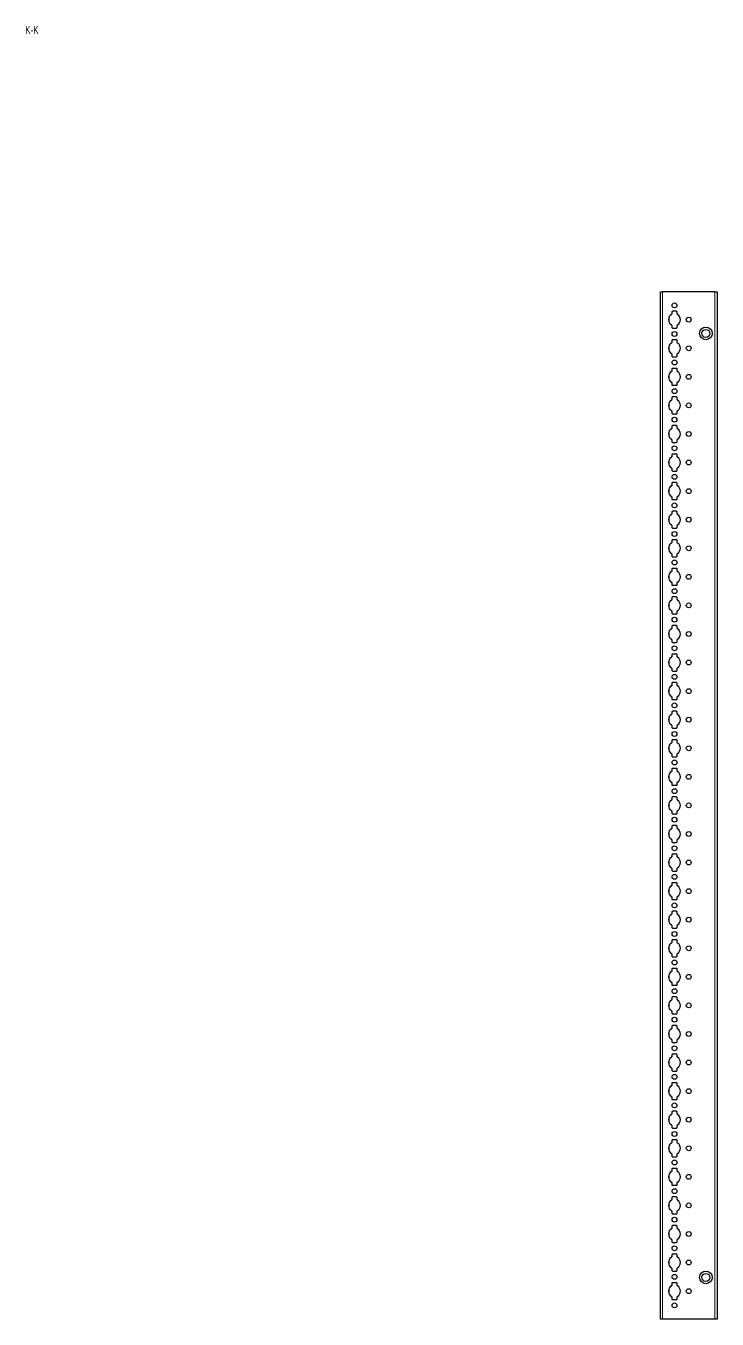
# Model space of a CAD drawing. Header units: millimetres. Extents: x -199 to 4567, y -2047 to 1507.
# Drawn here: x 3962 to 4567, y -852 to 280 of the extents above; entities that cross this region are included whole.
import ezdxf

# ---------------------------------------------------------------- set-up
doc = ezdxf.new("R2010")
doc.units = ezdxf.units.MM
doc.layers.add('FORMAT', color=7, linetype='Continuous')
doc.styles.add('SLDTEXTSTYLE0', font='TXT', dxfattribs={"width": 0.75})

msp = doc.modelspace()

# ---------------------------------------------------------------- linework, layer by layer
at = {"color": 7, "linetype": 'Continuous', "lineweight": 25}
for p, q in [((4517.61, -851.79), (4517.61, 47.21)), ((4517.61, 47.21), (4519.61, 47.21)), ((4565.31, 47.21), (4519.61, 47.21)), ((4565.31, 47.21), (4567.31, 47.21)), ((4567.31, 47.21), (4567.31, -851.79)), ((4527.66, 29.61), (4527.66, 27.73)), ((4531.76, 30.11), (4528.16, 30.11)), ((4532.26, 27.73), (4532.26, 29.61)), ((4527.66, 17.68), (4527.66, 15.81)), ((4528.16, 15.31), (4531.76, 15.31)), ((4532.26, 15.81), (4532.26, 17.68)), ((4527.66, 4.61), (4527.66, 2.73)), ((4531.76, 5.11), (4528.16, 5.11)), ((4532.26, 2.73), (4532.26, 4.61)), ((4527.66, -7.32), (4527.66, -9.19)), ((4528.16, -9.69), (4531.76, -9.69)), ((4532.26, -9.19), (4532.26, -7.32)), ((4527.66, -20.39), (4527.66, -22.27)), ((4531.76, -19.89), (4528.16, -19.89)), ((4532.26, -22.27), (4532.26, -20.39)), ((4527.66, -32.32), (4527.66, -34.19)), ((4532.26, -34.19), (4532.26, -32.32)), ((4528.16, -34.69), (4531.76, -34.69)), ((4531.76, -44.89), (4528.16, -44.89)), ((4527.66, -45.39), (4527.66, -47.27)), ((4532.26, -47.27), (4532.26, -45.39)), ((4527.66, -57.32), (4527.66, -59.19)), ((4528.16, -59.69), (4531.76, -59.69)), ((4532.26, -59.19), (4532.26, -57.32)), ((4527.66, -70.39), (4527.66, -72.27)), ((4531.76, -69.89), (4528.16, -69.89)), ((4532.26, -72.27), (4532.26, -70.39)), ((4527.66, -82.32), (4527.66, -84.19)), ((4528.16, -84.69), (4531.76, -84.69)), ((4532.26, -84.19), (4532.26, -82.32)), ((4527.66, -95.39), (4527.66, -97.27)), ((4531.76, -94.89), (4528.16, -94.89)), ((4532.26, -97.27), (4532.26, -95.39)), ((4527.66, -107.32), (4527.66, -109.19)), ((4528.16, -109.69), (4531.76, -109.69)), ((4532.26, -109.19), (4532.26, -107.32)), ((4527.66, -120.39), (4527.66, -122.27)), ((4531.76, -119.89), (4528.16, -119.89)), ((4532.26, -122.27), (4532.26, -120.39)), ((4527.66, -132.32), (4527.66, -134.19)), ((4528.16, -134.69), (4531.76, -134.69)), ((4532.26, -134.19), (4532.26, -132.32)), ((4527.66, -145.39), (4527.66, -147.27)), ((4531.76, -144.89), (4528.16, -144.89)), ((4532.26, -147.27), (4532.26, -145.39)), ((4527.66, -157.32), (4527.66, -159.19)), ((4532.26, -159.19), (4532.26, -157.32)), ((4528.16, -159.69), (4531.76, -159.69)), ((4527.66, -170.39), (4527.66, -172.27)), ((4531.76, -169.89), (4528.16, -169.89)), ((4532.26, -172.27), (4532.26, -170.39)), ((4527.66, -182.32), (4527.66, -184.19)), ((4528.16, -184.69), (4531.76, -184.69)), ((4532.26, -184.19), (4532.26, -182.32)), ((4527.66, -195.39), (4527.66, -197.27)), ((4531.76, -194.89), (4528.16, -194.89)), ((4532.26, -197.27), (4532.26, -195.39)), ((4527.66, -207.32), (4527.66, -209.19)), ((4528.16, -209.69), (4531.76, -209.69)), ((4532.26, -209.19), (4532.26, -207.32)), ((4527.66, -220.39), (4527.66, -222.27)), ((4531.76, -219.89), (4528.16, -219.89)), ((4532.26, -222.27), (4532.26, -220.39)), ((4527.66, -232.32), (4527.66, -234.19)), ((4528.16, -234.69), (4531.76, -234.69)), ((4532.26, -234.19), (4532.26, -232.32)), ((4527.66, -245.39), (4527.66, -247.27)), ((4531.76, -244.89), (4528.16, -244.89)), ((4532.26, -247.27), (4532.26, -245.39)), ((4527.66, -257.32), (4527.66, -259.19)), ((4528.16, -259.69), (4531.76, -259.69)), ((4532.26, -259.19), (4532.26, -257.32)), ((4527.66, -270.39), (4527.66, -272.27)), ((4531.76, -269.89), (4528.16, -269.89)), ((4532.26, -272.27), (4532.26, -270.39)), ((4527.66, -282.32), (4527.66, -284.19)), ((4532.26, -284.19), (4532.26, -282.32)), ((4528.16, -284.69), (4531.76, -284.69)), ((4527.66, -295.39), (4527.66, -297.27)), ((4531.76, -294.89), (4528.16, -294.89)), ((4532.26, -297.27), (4532.26, -295.39)), ((4527.66, -307.32), (4527.66, -309.19)), ((4528.16, -309.69), (4531.76, -309.69)), ((4532.26, -309.19), (4532.26, -307.32)), ((4527.66, -320.39), (4527.66, -322.27)), ((4531.76, -319.89), (4528.16, -319.89)), ((4532.26, -322.27), (4532.26, -320.39)), ((4527.66, -332.32), (4527.66, -334.19)), ((4528.16, -334.69), (4531.76, -334.69)), ((4532.26, -334.19), (4532.26, -332.32)), ((4527.66, -345.39), (4527.66, -347.27)), ((4531.76, -344.89), (4528.16, -344.89)), ((4532.26, -347.27), (4532.26, -345.39)), ((4527.66, -357.32), (4527.66, -359.19)), ((4528.16, -359.69), (4531.76, -359.69)), ((4532.26, -359.19), (4532.26, -357.32)), ((4527.66, -370.39), (4527.66, -372.27)), ((4531.76, -369.89), (4528.16, -369.89)), ((4532.26, -372.27), (4532.26, -370.39)), ((4527.66, -382.32), (4527.66, -384.19)), ((4528.16, -384.69), (4531.76, -384.69)), ((4532.26, -384.19), (4532.26, -382.32)), ((4527.66, -395.39), (4527.66, -397.27)), ((4531.76, -394.89), (4528.16, -394.89)), ((4532.26, -397.27), (4532.26, -395.39)), ((4527.66, -407.32), (4527.66, -409.19)), ((4532.26, -409.19), (4532.26, -407.32)), ((4528.16, -409.69), (4531.76, -409.69)), ((4527.66, -420.39), (4527.66, -422.27)), ((4531.76, -419.89), (4528.16, -419.89)), ((4532.26, -422.27), (4532.26, -420.39)), ((4527.66, -432.32), (4527.66, -434.19)), ((4528.16, -434.69), (4531.76, -434.69)), ((4532.26, -434.19), (4532.26, -432.32)), ((4527.66, -445.39), (4527.66, -447.27)), ((4531.76, -444.89), (4528.16, -444.89)), ((4532.26, -447.27), (4532.26, -445.39)), ((4527.66, -457.32), (4527.66, -459.19)), ((4528.16, -459.69), (4531.76, -459.69)), ((4532.26, -459.19), (4532.26, -457.32)), ((4527.66, -470.39), (4527.66, -472.27)), ((4531.76, -469.89), (4528.16, -469.89)), ((4532.26, -472.27), (4532.26, -470.39)), ((4527.66, -482.32), (4527.66, -484.19)), ((4528.16, -484.69), (4531.76, -484.69)), ((4532.26, -484.19), (4532.26, -482.32)), ((4527.66, -495.39), (4527.66, -497.27)), ((4531.76, -494.89), (4528.16, -494.89)), ((4532.26, -497.27), (4532.26, -495.39)), ((4527.66, -507.32), (4527.66, -509.19)), ((4532.26, -509.19), (4532.26, -507.32)), ((4527.66, -520.39), (4527.66, -522.27)), ((4528.16, -509.69), (4531.76, -509.69)), ((4531.76, -519.89), (4528.16, -519.89)), ((4532.26, -522.27), (4532.26, -520.39)), ((4527.66, -532.32), (4527.66, -534.19)), ((4528.16, -534.69), (4531.76, -534.69)), ((4532.26, -534.19), (4532.26, -532.32)), ((4527.66, -545.39), (4527.66, -547.27)), ((4531.76, -544.89), (4528.16, -544.89)), ((4532.26, -547.27), (4532.26, -545.39)), ((4527.66, -557.32), (4527.66, -559.19)), ((4528.16, -559.69), (4531.76, -559.69)), ((4532.26, -559.19), (4532.26, -557.32)), ((4527.66, -570.39), (4527.66, -572.27)), ((4531.76, -569.89), (4528.16, -569.89)), ((4532.26, -572.27), (4532.26, -570.39)), ((4527.66, -582.32), (4527.66, -584.19)), ((4528.16, -584.69), (4531.76, -584.69)), ((4532.26, -584.19), (4532.26, -582.32)), ((4527.66, -595.39), (4527.66, -597.27)), ((4531.76, -594.89), (4528.16, -594.89)), ((4532.26, -597.27), (4532.26, -595.39)), ((4527.66, -607.32), (4527.66, -609.19)), ((4528.16, -609.69), (4531.76, -609.69)), ((4532.26, -609.19), (4532.26, -607.32)), ((4527.66, -620.39), (4527.66, -622.27)), ((4531.76, -619.89), (4528.16, -619.89)), ((4532.26, -622.27), (4532.26, -620.39)), ((4527.66, -632.32), (4527.66, -634.19)), ((4532.26, -634.19), (4532.26, -632.32)), ((4528.16, -634.69), (4531.76, -634.69)), ((4531.76, -644.89), (4528.16, -644.89)), ((4527.66, -645.39), (4527.66, -647.27)), ((4532.26, -647.27), (4532.26, -645.39)), ((4527.66, -657.32), (4527.66, -659.19)), ((4528.16, -659.69), (4531.76, -659.69)), ((4532.26, -659.19), (4532.26, -657.32)), ((4527.66, -670.39), (4527.66, -672.27)), ((4531.76, -669.89), (4528.16, -669.89)), ((4532.26, -672.27), (4532.26, -670.39)), ((4527.66, -682.32), (4527.66, -684.19)), ((4528.16, -684.69), (4531.76, -684.69)), ((4532.26, -684.19), (4532.26, -682.32)), ((4527.66, -695.39), (4527.66, -697.27)), ((4531.76, -694.89), (4528.16, -694.89)), ((4532.26, -697.27), (4532.26, -695.39)), ((4527.66, -707.32), (4527.66, -709.19)), ((4528.16, -709.69), (4531.76, -709.69)), ((4532.26, -709.19), (4532.26, -707.32)), ((4527.66, -720.39), (4527.66, -722.27)), ((4531.76, -719.89), (4528.16, -719.89)), ((4532.26, -722.27), (4532.26, -720.39)), ((4527.66, -732.32), (4527.66, -734.19)), ((4528.16, -734.69), (4531.76, -734.69)), ((4532.26, -734.19), (4532.26, -732.32)), ((4527.66, -745.39), (4527.66, -747.27)), ((4531.76, -744.89), (4528.16, -744.89)), ((4532.26, -747.27), (4532.26, -745.39)), ((4527.66, -757.32), (4527.66, -759.19)), ((4532.26, -759.19), (4532.26, -757.32)), ((4528.16, -759.69), (4531.76, -759.69)), ((4527.66, -770.39), (4527.66, -772.27)), ((4531.76, -769.89), (4528.16, -769.89)), ((4532.26, -772.27), (4532.26, -770.39)), ((4527.66, -782.32), (4527.66, -784.19)), ((4528.16, -784.69), (4531.76, -784.69)), ((4532.26, -784.19), (4532.26, -782.32)), ((4527.66, -795.39), (4527.66, -797.27)), ((4531.76, -794.89), (4528.16, -794.89)), ((4532.26, -797.27), (4532.26, -795.39)), ((4527.66, -807.32), (4527.66, -809.19)), ((4528.16, -809.69), (4531.76, -809.69)), ((4532.26, -809.19), (4532.26, -807.32)), ((4527.66, -820.39), (4527.66, -822.27)), ((4531.76, -819.89), (4528.16, -819.89)), ((4532.26, -822.27), (4532.26, -820.39)), ((4527.66, -832.32), (4527.66, -834.19)), ((4528.16, -834.69), (4531.76, -834.69)), ((4532.26, -834.19), (4532.26, -832.32)), ((4519.61, -851.79), (4517.61, -851.79)), ((4565.31, -851.79), (4519.61, -851.79)), ((4567.31, -851.79), (4565.31, -851.79))]:
    msp.add_line(p, q, dxfattribs=at)
at = {"color": 8, "linetype": 'Continuous', "lineweight": 18}
for p, q in [((4519.61, 47.21), (4519.61, -851.79)), ((4565.31, -851.79), (4565.31, 47.21)), ((4525.46, 25.41), (4525.46, 20)), ((4525.46, 0.41), (4525.46, -5)), ((4525.46, -24.59), (4525.46, -30)), ((4525.46, -49.59), (4525.46, -55)), ((4525.46, -74.59), (4525.46, -80)), ((4525.46, -99.59), (4525.46, -105)), ((4525.46, -124.59), (4525.46, -130)), ((4525.46, -149.59), (4525.46, -155)), ((4525.46, -174.59), (4525.46, -180)), ((4525.46, -199.59), (4525.46, -205)), ((4525.46, -224.59), (4525.46, -230)), ((4525.46, -249.59), (4525.46, -255)), ((4525.46, -274.59), (4525.46, -280)), ((4525.46, -299.59), (4525.46, -305)), ((4525.46, -324.59), (4525.46, -330)), ((4525.46, -349.59), (4525.46, -355)), ((4525.46, -374.59), (4525.46, -380)), ((4525.46, -399.59), (4525.46, -405)), ((4525.46, -424.59), (4525.46, -430)), ((4525.46, -449.59), (4525.46, -455)), ((4525.46, -474.59), (4525.46, -480)), ((4525.46, -499.59), (4525.46, -505)), ((4525.46, -524.59), (4525.46, -530)), ((4525.46, -549.59), (4525.46, -555)), ((4525.46, -574.59), (4525.46, -580)), ((4525.46, -599.59), (4525.46, -605)), ((4525.46, -624.59), (4525.46, -630)), ((4525.46, -649.59), (4525.46, -655)), ((4525.46, -674.59), (4525.46, -680)), ((4525.46, -699.59), (4525.46, -705)), ((4525.46, -724.59), (4525.46, -730)), ((4525.46, -749.59), (4525.46, -755)), ((4525.46, -774.59), (4525.46, -780)), ((4525.46, -799.59), (4525.46, -805)), ((4525.46, -824.59), (4525.46, -830))]:
    msp.add_line(p, q, dxfattribs=at)
at = {"color": 7, "linetype": 'Continuous', "lineweight": 25}
for centre, radius in [((4529.96, 35.21), 2.12), ((4542.46, 22.71), 2.12), ((4529.96, 10.21), 2.12), ((4557.46, 10.71), 5.5), ((4557.46, 10.71), 3.5), ((4542.46, -2.29), 2.12), ((4529.96, -14.79), 2.12), ((4542.46, -27.29), 2.13), ((4529.96, -39.79), 2.12), ((4542.46, -52.29), 2.13), ((4529.96, -64.79), 2.12), ((4542.46, -77.29), 2.13), ((4529.96, -89.79), 2.12), ((4542.46, -102.29), 2.13), ((4529.96, -114.79), 2.12), ((4542.46, -127.29), 2.13), ((4529.96, -139.79), 2.12), ((4542.46, -152.29), 2.13), ((4529.96, -164.79), 2.12), ((4542.46, -177.29), 2.13), ((4529.96, -189.79), 2.12), ((4542.46, -202.29), 2.13), ((4529.96, -214.79), 2.12), ((4542.46, -227.29), 2.13), ((4529.96, -239.79), 2.12), ((4542.46, -252.29), 2.13), ((4529.96, -264.79), 2.12), ((4542.46, -277.29), 2.13), ((4529.96, -289.79), 2.12), ((4542.46, -302.29), 2.13), ((4529.96, -314.79), 2.12), ((4542.46, -327.29), 2.13), ((4529.96, -339.79), 2.12), ((4542.46, -352.29), 2.13), ((4529.96, -364.79), 2.12), ((4542.46, -377.29), 2.13), ((4529.96, -389.79), 2.12), ((4542.46, -402.29), 2.13), ((4529.96, -414.79), 2.12), ((4542.46, -427.29), 2.13), ((4529.96, -439.79), 2.12), ((4542.46, -452.29), 2.13), ((4529.96, -464.79), 2.12), ((4542.46, -477.29), 2.13), ((4529.96, -489.79), 2.12), ((4542.46, -502.29), 2.13), ((4529.96, -514.79), 2.12), ((4542.46, -527.29), 2.13), ((4529.96, -539.79), 2.12), ((4542.46, -552.29), 2.13), ((4529.96, -564.79), 2.12), ((4542.46, -577.29), 2.13), ((4529.96, -589.79), 2.12), ((4542.46, -602.29), 2.13), ((4529.96, -614.79), 2.12), ((4542.46, -627.29), 2.13), ((4529.96, -639.79), 2.12), ((4542.46, -652.29), 2.13), ((4529.96, -664.79), 2.12), ((4542.46, -677.29), 2.13), ((4529.96, -689.79), 2.12), ((4542.46, -702.29), 2.13), ((4529.96, -714.79), 2.12), ((4542.46, -727.29), 2.13), ((4529.96, -739.79), 2.12), ((4542.46, -752.29), 2.13), ((4529.96, -764.79), 2.12), ((4542.46, -777.29), 2.13), ((4529.96, -789.79), 2.12), ((4542.46, -802.29), 2.13), ((4529.96, -814.79), 2.12), ((4557.46, -815.29), 5.5), ((4557.46, -815.29), 3.5), ((4542.46, -827.29), 2.13), ((4529.96, -839.79), 2.12)]:
    msp.add_circle(centre, radius, dxfattribs=at)
for centre, radius, start, end in [((4529.96, 22.71), 5.25, 119.14074, 240.85926), ((4527.16, 27.73), 0.5, 299.14074, 0), ((4528.16, 29.61), 0.5, 90, 180), ((4531.76, 29.61), 0.5, 360, 90), ((4532.76, 27.73), 0.5, 180, 240.85926), ((4529.96, 22.71), 5.25, 299.14074, 60.85926), ((4527.16, 17.68), 0.5, 0, 60.85926), ((4528.16, 15.81), 0.5, 180, 270), ((4531.76, 15.81), 0.5, 270, 0), ((4532.76, 17.68), 0.5, 119.14074, 180), ((4529.96, -2.29), 5.25, 119.14074, 240.85926), ((4527.16, 2.73), 0.5, 299.14074, 0), ((4528.16, 4.61), 0.5, 90, 180), ((4531.76, 4.61), 0.5, 0, 90), ((4532.76, 2.73), 0.5, 180, 240.85926), ((4529.96, -2.29), 5.25, 299.14074, 60.85926), ((4527.16, -7.32), 0.5, 0, 60.85926), ((4528.16, -9.19), 0.5, 180, 270), ((4531.76, -9.19), 0.5, 270, 0), ((4532.76, -7.32), 0.5, 119.14074, 180), ((4527.16, -22.27), 0.5, 299.14074, 0), ((4528.16, -20.39), 0.5, 90, 180), ((4531.76, -20.39), 0.5, 0, 90), ((4532.76, -22.27), 0.5, 180, 240.85926), ((4529.96, -27.29), 5.25, 119.14074, 240.85926), ((4527.16, -32.32), 0.5, 0, 60.85926), ((4532.76, -32.32), 0.5, 119.14074, 180), ((4529.96, -27.29), 5.25, 299.14074, 60.85926), ((4528.16, -34.19), 0.5, 180, 270), ((4528.16, -45.39), 0.5, 90, 180), ((4531.76, -34.19), 0.5, 270, 0), ((4531.76, -45.39), 0.5, 0, 90), ((4529.96, -52.29), 5.25, 119.14074, 240.85926), ((4527.16, -47.27), 0.5, 299.14074, 0), ((4532.76, -47.27), 0.5, 180, 240.85926), ((4529.96, -52.29), 5.25, 299.14074, 60.85926), ((4527.16, -57.32), 0.5, 0, 60.85926), ((4528.16, -59.19), 0.5, 180, 270), ((4531.76, -59.19), 0.5, 270, 0), ((4532.76, -57.32), 0.5, 119.14074, 180), ((4529.96, -77.29), 5.25, 119.14074, 240.85926), ((4527.16, -72.27), 0.5, 299.14074, 0), ((4528.16, -70.39), 0.5, 90, 180), ((4531.76, -70.39), 0.5, 0, 90), ((4532.76, -72.27), 0.5, 180, 240.85926), ((4529.96, -77.29), 5.25, 299.14074, 60.85926), ((4527.16, -82.32), 0.5, 0, 60.85926), ((4528.16, -84.19), 0.5, 180, 270), ((4531.76, -84.19), 0.5, 270, 0), ((4532.76, -82.32), 0.5, 119.14074, 180), ((4529.96, -102.29), 5.25, 119.14074, 240.85926), ((4527.16, -97.27), 0.5, 299.14074, 0), ((4528.16, -95.39), 0.5, 90, 180), ((4531.76, -95.39), 0.5, 0, 90), ((4532.76, -97.27), 0.5, 180, 240.85926), ((4529.96, -102.29), 5.25, 299.14074, 60.85926), ((4527.16, -107.32), 0.5, 0, 60.85926), ((4528.16, -109.19), 0.5, 180, 270), ((4531.76, -109.19), 0.5, 270, 0), ((4532.76, -107.32), 0.5, 119.14074, 180), ((4529.96, -127.29), 5.25, 119.14074, 240.85926), ((4527.16, -122.27), 0.5, 299.14074, 0), ((4528.16, -120.39), 0.5, 90, 180), ((4531.76, -120.39), 0.5, 0, 90), ((4532.76, -122.27), 0.5, 180, 240.85926), ((4529.96, -127.29), 5.25, 299.14074, 60.85926), ((4527.16, -132.32), 0.5, 0, 60.85926), ((4528.16, -134.19), 0.5, 180, 270), ((4531.76, -134.19), 0.5, 270, 0), ((4532.76, -132.32), 0.5, 119.14074, 180), ((4528.16, -145.39), 0.5, 90, 180), ((4531.76, -145.39), 0.5, 360, 90), ((4529.96, -152.29), 5.25, 119.14074, 240.85926), ((4527.16, -147.27), 0.5, 299.14074, 0), ((4527.16, -157.32), 0.5, 0, 60.85926), ((4532.76, -147.27), 0.5, 180, 240.85926), ((4532.76, -157.32), 0.5, 119.14074, 180), ((4529.96, -152.29), 5.25, 299.14074, 60.85926), ((4528.16, -159.19), 0.5, 180, 270), ((4531.76, -159.19), 0.5, 270, 0), ((4529.96, -177.29), 5.25, 119.14074, 240.85926), ((4527.16, -172.27), 0.5, 299.14074, 0), ((4528.16, -170.39), 0.5, 90, 180), ((4531.76, -170.39), 0.5, 0, 90), ((4532.76, -172.27), 0.5, 180, 240.85926), ((4529.96, -177.29), 5.25, 299.14074, 60.85926), ((4527.16, -182.32), 0.5, 0, 60.85926), ((4528.16, -184.19), 0.5, 180, 270), ((4531.76, -184.19), 0.5, 270, 0), ((4532.76, -182.32), 0.5, 119.14074, 180), ((4529.96, -202.29), 5.25, 119.14074, 240.85926), ((4527.16, -197.27), 0.5, 299.14074, 0), ((4528.16, -195.39), 0.5, 90, 180), ((4531.76, -195.39), 0.5, 0, 90), ((4532.76, -197.27), 0.5, 180, 240.85926), ((4529.96, -202.29), 5.25, 299.14074, 60.85926), ((4527.16, -207.32), 0.5, 0, 60.85926), ((4528.16, -209.19), 0.5, 180, 270), ((4531.76, -209.19), 0.5, 270, 0), ((4532.76, -207.32), 0.5, 119.14074, 180), ((4529.96, -227.29), 5.25, 119.14074, 240.85926), ((4527.16, -222.27), 0.5, 299.14074, 0), ((4528.16, -220.39), 0.5, 90, 180), ((4531.76, -220.39), 0.5, 0, 90), ((4532.76, -222.27), 0.5, 180, 240.85926), ((4529.96, -227.29), 5.25, 299.14074, 60.85926), ((4527.16, -232.32), 0.5, 0, 60.85926), ((4528.16, -234.19), 0.5, 180, 270), ((4531.76, -234.19), 0.5, 270, 0), ((4532.76, -232.32), 0.5, 119.14074, 180), ((4529.96, -252.29), 5.25, 119.14074, 240.85926), ((4527.16, -247.27), 0.5, 299.14074, 0), ((4528.16, -245.39), 0.5, 90, 180), ((4531.76, -245.39), 0.5, 0, 90), ((4532.76, -247.27), 0.5, 180, 240.85926), ((4529.96, -252.29), 5.25, 299.14074, 60.85926), ((4527.16, -257.32), 0.5, 0, 60.85926), ((4528.16, -259.19), 0.5, 180, 270), ((4531.76, -259.19), 0.5, 270, 0), ((4532.76, -257.32), 0.5, 119.14074, 180), ((4528.16, -270.39), 0.5, 90, 180), ((4531.76, -270.39), 0.5, 0, 90), ((4529.96, -277.29), 5.25, 119.14074, 240.85926), ((4527.16, -272.27), 0.5, 299.14074, 0), ((4527.16, -282.32), 0.5, 0, 60.85926), ((4532.76, -272.27), 0.5, 180, 240.85926), ((4532.76, -282.32), 0.5, 119.14074, 180), ((4529.96, -277.29), 5.25, 299.14074, 60.85926), ((4528.16, -284.19), 0.5, 180, 270), ((4531.76, -284.19), 0.5, 270, 0), ((4529.96, -302.29), 5.25, 119.14074, 240.85926), ((4527.16, -297.27), 0.5, 299.14074, 0), ((4528.16, -295.39), 0.5, 90, 180), ((4531.76, -295.39), 0.5, 0, 90), ((4532.76, -297.27), 0.5, 180, 240.85926), ((4529.96, -302.29), 5.25, 299.14074, 60.85926), ((4527.16, -307.32), 0.5, 0, 60.85926), ((4528.16, -309.19), 0.5, 180, 270), ((4531.76, -309.19), 0.5, 270, 0), ((4532.76, -307.32), 0.5, 119.14074, 180), ((4529.96, -327.29), 5.25, 119.14074, 240.85926), ((4527.16, -322.27), 0.5, 299.14074, 0), ((4528.16, -320.39), 0.5, 90, 180), ((4531.76, -320.39), 0.5, 0, 90), ((4532.76, -322.27), 0.5, 180, 240.85926), ((4529.96, -327.29), 5.25, 299.14074, 60.85926), ((4527.16, -332.32), 0.5, 0, 60.85926), ((4528.16, -334.19), 0.5, 180, 270), ((4531.76, -334.19), 0.5, 270, 0), ((4532.76, -332.32), 0.5, 119.14074, 180), ((4529.96, -352.29), 5.25, 119.14074, 240.85926), ((4527.16, -347.27), 0.5, 299.14074, 0), ((4528.16, -345.39), 0.5, 90, 180), ((4531.76, -345.39), 0.5, 0, 90), ((4532.76, -347.27), 0.5, 180, 240.85926), ((4529.96, -352.29), 5.25, 299.14074, 60.85926), ((4527.16, -357.32), 0.5, 0, 60.85926), ((4528.16, -359.19), 0.5, 180, 270), ((4531.76, -359.19), 0.5, 270, 0), ((4532.76, -357.32), 0.5, 119.14074, 180), ((4529.96, -377.29), 5.25, 119.14074, 240.85926), ((4527.16, -372.27), 0.5, 299.14074, 0), ((4528.16, -370.39), 0.5, 90, 180), ((4531.76, -370.39), 0.5, 0, 90), ((4532.76, -372.27), 0.5, 180, 240.85926), ((4529.96, -377.29), 5.25, 299.14074, 60.85926), ((4527.16, -382.32), 0.5, 0, 60.85926), ((4528.16, -384.19), 0.5, 180, 270), ((4531.76, -384.19), 0.5, 270, 0), ((4532.76, -382.32), 0.5, 119.14074, 180), ((4528.16, -395.39), 0.5, 90, 180), ((4531.76, -395.39), 0.5, 0, 90), ((4529.96, -402.29), 5.25, 119.14074, 240.85926), ((4527.16, -397.27), 0.5, 299.14074, 0), ((4527.16, -407.32), 0.5, 0, 60.85926), ((4532.76, -397.27), 0.5, 180, 240.85926), ((4532.76, -407.32), 0.5, 119.14074, 180), ((4529.96, -402.29), 5.25, 299.14074, 60.85926), ((4528.16, -409.19), 0.5, 180, 270), ((4531.76, -409.19), 0.5, 270, 0), ((4529.96, -427.29), 5.25, 119.14074, 240.85926), ((4527.16, -422.27), 0.5, 299.14074, 0), ((4528.16, -420.39), 0.5, 90, 180), ((4531.76, -420.39), 0.5, 0, 90), ((4532.76, -422.27), 0.5, 180, 240.85926), ((4529.96, -427.29), 5.25, 299.14074, 60.85926), ((4527.16, -432.32), 0.5, 0, 60.85926), ((4528.16, -434.19), 0.5, 180, 270), ((4531.76, -434.19), 0.5, 270, 0), ((4532.76, -432.32), 0.5, 119.14074, 180), ((4529.96, -452.29), 5.25, 119.14074, 240.85926), ((4527.16, -447.27), 0.5, 299.14074, 0), ((4528.16, -445.39), 0.5, 90, 180), ((4531.76, -445.39), 0.5, 0, 90), ((4532.76, -447.27), 0.5, 180, 240.85926), ((4529.96, -452.29), 5.25, 299.14074, 60.85926), ((4527.16, -457.32), 0.5, 0, 60.85926), ((4528.16, -459.19), 0.5, 180, 270), ((4531.76, -459.19), 0.5, 270, 0), ((4532.76, -457.32), 0.5, 119.14074, 180), ((4529.96, -477.29), 5.25, 119.14074, 240.85926), ((4527.16, -472.27), 0.5, 299.14074, 0), ((4528.16, -470.39), 0.5, 90, 180), ((4531.76, -470.39), 0.5, 0, 90), ((4532.76, -472.27), 0.5, 180, 240.85926), ((4529.96, -477.29), 5.25, 299.14074, 60.85926), ((4527.16, -482.32), 0.5, 0, 60.85926), ((4528.16, -484.19), 0.5, 180, 270), ((4531.76, -484.19), 0.5, 270, 0), ((4532.76, -482.32), 0.5, 119.14074, 180), ((4529.96, -502.29), 5.25, 119.14074, 240.85926), ((4527.16, -497.27), 0.5, 299.14074, 0), ((4528.16, -495.39), 0.5, 90, 180), ((4531.76, -495.39), 0.5, 0, 90), ((4532.76, -497.27), 0.5, 180, 240.85926), ((4529.96, -502.29), 5.25, 299.14074, 60.85926), ((4527.16, -507.32), 0.5, 0, 60.85926), ((4528.16, -509.19), 0.5, 180, 270), ((4531.76, -509.19), 0.5, 270, 0), ((4532.76, -507.32), 0.5, 119.14074, 180), ((4528.16, -520.39), 0.5, 90, 180), ((4531.76, -520.39), 0.5, 0, 90), ((4529.96, -527.29), 5.25, 119.14074, 240.85926), ((4527.16, -522.27), 0.5, 299.14074, 0), ((4532.76, -522.27), 0.5, 180, 240.85926), ((4529.96, -527.29), 5.25, 299.14074, 60.85926), ((4527.16, -532.32), 0.5, 0, 60.85926), ((4528.16, -534.19), 0.5, 180, 270), ((4531.76, -534.19), 0.5, 270, 0), ((4532.76, -532.32), 0.5, 119.14074, 180), ((4529.96, -552.29), 5.25, 119.14074, 240.85926), ((4527.16, -547.27), 0.5, 299.14074, 0), ((4528.16, -545.39), 0.5, 90, 180), ((4531.76, -545.39), 0.5, 0, 90), ((4532.76, -547.27), 0.5, 180, 240.85926), ((4529.96, -552.29), 5.25, 299.14074, 60.85926), ((4527.16, -557.32), 0.5, 0, 60.85926), ((4528.16, -559.19), 0.5, 180, 270), ((4531.76, -559.19), 0.5, 270, 0), ((4532.76, -557.32), 0.5, 119.14074, 180), ((4529.96, -577.29), 5.25, 119.14074, 240.85926), ((4527.16, -572.27), 0.5, 299.14074, 0), ((4528.16, -570.39), 0.5, 90, 180), ((4531.76, -570.39), 0.5, 0, 90), ((4532.76, -572.27), 0.5, 180, 240.85926), ((4529.96, -577.29), 5.25, 299.14074, 60.85926), ((4527.16, -582.32), 0.5, 0, 60.85926), ((4528.16, -584.19), 0.5, 180, 270), ((4531.76, -584.19), 0.5, 270, 0), ((4532.76, -582.32), 0.5, 119.14074, 180), ((4529.96, -602.29), 5.25, 119.14074, 240.85926), ((4527.16, -597.27), 0.5, 299.14074, 0), ((4528.16, -595.39), 0.5, 90, 180), ((4531.76, -595.39), 0.5, 0, 90), ((4532.76, -597.27), 0.5, 180, 240.85926), ((4529.96, -602.29), 5.25, 299.14074, 60.85926), ((4527.16, -607.32), 0.5, 0, 60.85926), ((4528.16, -609.19), 0.5, 180, 270), ((4531.76, -609.19), 0.5, 270, 0), ((4532.76, -607.32), 0.5, 119.14074, 180), ((4527.16, -622.27), 0.5, 299.14074, 0), ((4528.16, -620.39), 0.5, 90, 180), ((4531.76, -620.39), 0.5, 0, 90), ((4532.76, -622.27), 0.5, 180, 240.85926), ((4529.96, -627.29), 5.25, 119.14074, 240.85926), ((4527.16, -632.32), 0.5, 0, 60.85926), ((4532.76, -632.32), 0.5, 119.14074, 180), ((4529.96, -627.29), 5.25, 299.14074, 60.85926), ((4528.16, -634.19), 0.5, 180, 270), ((4528.16, -645.39), 0.5, 90, 180), ((4531.76, -634.19), 0.5, 270, 0), ((4531.76, -645.39), 0.5, 0, 90), ((4529.96, -652.29), 5.25, 119.14074, 240.85926), ((4527.16, -647.27), 0.5, 299.14074, 0), ((4532.76, -647.27), 0.5, 180, 240.85926), ((4529.96, -652.29), 5.25, 299.14074, 60.85926), ((4527.16, -657.32), 0.5, 0, 60.85926), ((4528.16, -659.19), 0.5, 180, 270), ((4531.76, -659.19), 0.5, 270, 0), ((4532.76, -657.32), 0.5, 119.14074, 180), ((4529.96, -677.29), 5.25, 119.14074, 240.85926), ((4527.16, -672.27), 0.5, 299.14074, 0), ((4528.16, -670.39), 0.5, 90, 180), ((4531.76, -670.39), 0.5, 0, 90), ((4532.76, -672.27), 0.5, 180, 240.85926), ((4529.96, -677.29), 5.25, 299.14074, 60.85926), ((4527.16, -682.32), 0.5, 0, 60.85926), ((4528.16, -684.19), 0.5, 180, 270), ((4531.76, -684.19), 0.5, 270, 0), ((4532.76, -682.32), 0.5, 119.14074, 180), ((4529.96, -702.29), 5.25, 119.14074, 240.85926), ((4527.16, -697.27), 0.5, 299.14074, 0), ((4528.16, -695.39), 0.5, 90, 180), ((4531.76, -695.39), 0.5, 0, 90), ((4532.76, -697.27), 0.5, 180, 240.85926), ((4529.96, -702.29), 5.25, 299.14074, 60.85926), ((4527.16, -707.32), 0.5, 0, 60.85926), ((4528.16, -709.19), 0.5, 180, 270), ((4531.76, -709.19), 0.5, 270, 0), ((4532.76, -707.32), 0.5, 119.14074, 180), ((4529.96, -727.29), 5.25, 119.14074, 240.85926), ((4527.16, -722.27), 0.5, 299.14074, 0), ((4528.16, -720.39), 0.5, 90, 180), ((4531.76, -720.39), 0.5, 0, 90), ((4532.76, -722.27), 0.5, 180, 240.85926), ((4529.96, -727.29), 5.25, 299.14074, 60.85926), ((4527.16, -732.32), 0.5, 0, 60.85926), ((4528.16, -734.19), 0.5, 180, 270), ((4531.76, -734.19), 0.5, 270, 0), ((4532.76, -732.32), 0.5, 119.14074, 180), ((4528.16, -745.39), 0.5, 90, 180), ((4531.76, -745.39), 0.5, 0, 90), ((4529.96, -752.29), 5.25, 119.14074, 240.85926), ((4527.16, -747.27), 0.5, 299.14074, 0), ((4527.16, -757.32), 0.5, 0, 60.85926), ((4532.76, -747.27), 0.5, 180, 240.85926), ((4532.76, -757.32), 0.5, 119.14074, 180), ((4529.96, -752.29), 5.25, 299.14074, 60.85926), ((4528.16, -759.19), 0.5, 180, 270), ((4531.76, -759.19), 0.5, 270, 0), ((4529.96, -777.29), 5.25, 119.14074, 240.85926), ((4527.16, -772.27), 0.5, 299.14074, 0), ((4528.16, -770.39), 0.5, 90, 180), ((4531.76, -770.39), 0.5, 0, 90), ((4532.76, -772.27), 0.5, 180, 240.85926), ((4529.96, -777.29), 5.25, 299.14074, 60.85926), ((4527.16, -782.32), 0.5, 0, 60.85926), ((4528.16, -784.19), 0.5, 180, 270), ((4531.76, -784.19), 0.5, 270, 0), ((4532.76, -782.32), 0.5, 119.14074, 180), ((4529.96, -802.29), 5.25, 119.14074, 240.85926), ((4527.16, -797.27), 0.5, 299.14074, 0), ((4528.16, -795.39), 0.5, 90, 180), ((4531.76, -795.39), 0.5, 0, 90), ((4532.76, -797.27), 0.5, 180, 240.85926), ((4529.96, -802.29), 5.25, 299.14074, 60.85926), ((4527.16, -807.32), 0.5, 0, 60.85926), ((4528.16, -809.19), 0.5, 180, 270), ((4531.76, -809.19), 0.5, 270, 0), ((4532.76, -807.32), 0.5, 119.14074, 180), ((4529.96, -827.29), 5.25, 119.14074, 240.85926), ((4527.16, -822.27), 0.5, 299.14074, 0), ((4528.16, -820.39), 0.5, 90, 180), ((4531.76, -820.39), 0.5, 0, 90), ((4532.76, -822.27), 0.5, 180, 240.85926), ((4529.96, -827.29), 5.25, 299.14074, 60.85926), ((4527.16, -832.32), 0.5, 0, 60.85926), ((4528.16, -834.19), 0.5, 180, 270), ((4531.76, -834.19), 0.5, 270, 0), ((4532.76, -832.32), 0.5, 119.14074, 180)]:
    msp.add_arc(centre, radius, start, end, dxfattribs=at)

# ---------------------------------------------------------------- texts
at = {"layer": 'FORMAT', "insert": (3967.55, 279.8), "char_height": 7, "attachment_point": 2, "style": 'SLDTEXTSTYLE0'}
msp.add_mtext('K-K', dxfattribs=at)

doc.saveas('drawing.dxf')
